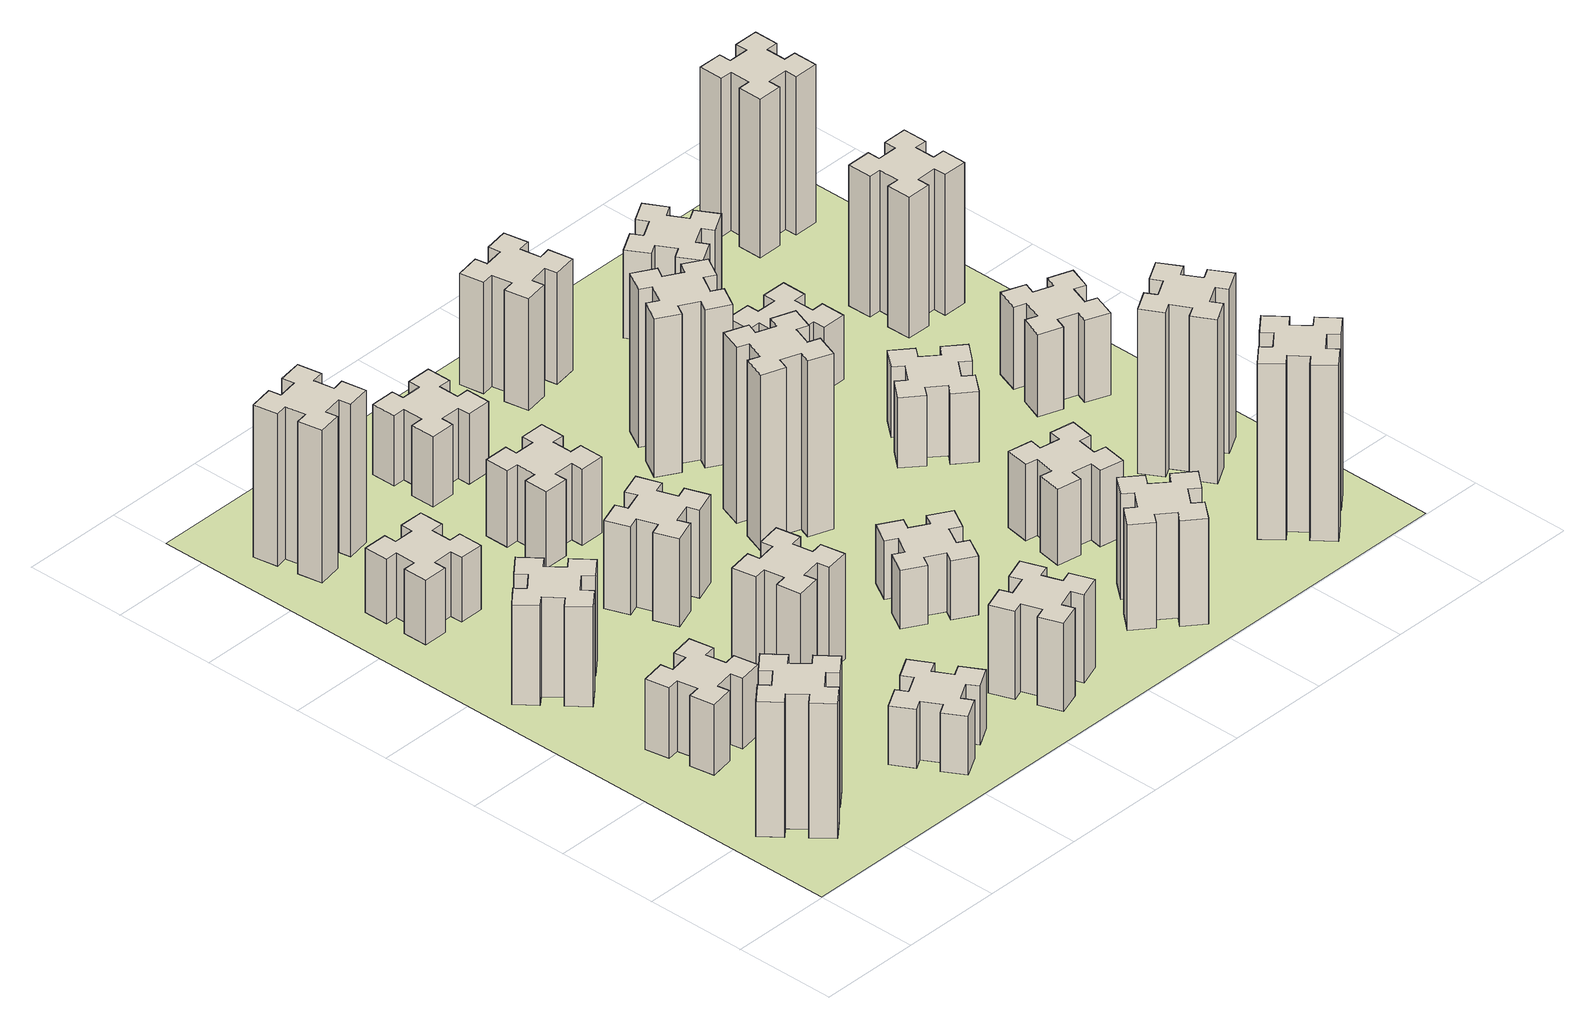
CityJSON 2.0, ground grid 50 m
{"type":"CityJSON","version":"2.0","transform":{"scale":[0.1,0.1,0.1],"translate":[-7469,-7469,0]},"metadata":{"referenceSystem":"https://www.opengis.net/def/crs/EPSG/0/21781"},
"CityObjects":{
"building1":{"type":"Building","attributes":{"class":"1000","function":"1000","usage":"1000","yearOfConstruction":2016,"roofType":"1000","measuredHeight":69,"storeysAboveGround":30,"storeysBelowGround":0},"geometry":[{"type":"Solid","lod":"1","boundaries":[[[[0,1,2,3,4,5,6,7,8,9,10,11,12,13,14,15,16,17,18,19]],[[17,16,20,21]],[[16,15,22,20]],[[15,14,23,22]],[[14,13,24,23]],[[13,12,25,24]],[[12,11,26,25]],[[11,10,27,26]],[[10,9,28,27]],[[9,8,29,28]],[[8,7,30,29]],[[7,6,31,30]],[[6,5,32,31]],[[5,4,33,32]],[[4,3,34,33]],[[3,2,35,34]],[[2,1,36,35]],[[1,0,37,36]],[[0,19,38,37]],[[19,18,39,38]],[[18,17,21,39]],[[24,25,26,27,28,29,30,31,32,33,34,35,36,37,38,39,21,20,22,23]]]]}]},
"building2":{"type":"Building","attributes":{"class":"1000","function":"1000","usage":"1000","yearOfConstruction":2016,"roofType":"1000","measuredHeight":36,"storeysAboveGround":30,"storeysBelowGround":0},"geometry":[{"type":"Solid","lod":"1","boundaries":[[[[40,41,42,43,44,45,46,47,48,49,50,51,52,53,54,55,56,57,58,59]],[[57,56,60,61]],[[56,55,62,60]],[[55,54,63,62]],[[54,53,64,63]],[[53,52,65,64]],[[52,51,66,65]],[[51,50,67,66]],[[50,49,68,67]],[[49,48,69,68]],[[48,47,70,69]],[[47,46,71,70]],[[46,45,72,71]],[[45,44,73,72]],[[44,43,74,73]],[[43,42,75,74]],[[42,41,76,75]],[[41,40,77,76]],[[40,59,78,77]],[[59,58,79,78]],[[58,57,61,79]],[[64,65,66,67,68,69,70,71,72,73,74,75,76,77,78,79,61,60,62,63]]]]}]},
"building3":{"type":"Building","attributes":{"class":"1000","function":"1000","usage":"1000","yearOfConstruction":2016,"roofType":"1000","measuredHeight":51,"storeysAboveGround":30,"storeysBelowGround":0},"geometry":[{"type":"Solid","lod":"1","boundaries":[[[[80,81,82,83,84,85,86,87,88,89,90,91,92,93,94,95,96,97,98,99]],[[97,96,100,101]],[[96,95,102,100]],[[95,94,103,102]],[[94,93,104,103]],[[93,92,105,104]],[[92,91,106,105]],[[91,90,107,106]],[[90,89,108,107]],[[89,88,109,108]],[[88,87,110,109]],[[87,86,111,110]],[[86,85,112,111]],[[85,84,113,112]],[[84,83,114,113]],[[83,82,115,114]],[[82,81,116,115]],[[81,80,117,116]],[[80,99,118,117]],[[99,98,119,118]],[[98,97,101,119]],[[104,105,106,107,108,109,110,111,112,113,114,115,116,117,118,119,101,100,102,103]]]]}]},
"building4":{"type":"Building","attributes":{"class":"1000","function":"1000","usage":"1000","yearOfConstruction":2016,"roofType":"1000","measuredHeight":33,"storeysAboveGround":30,"storeysBelowGround":0},"geometry":[{"type":"Solid","lod":"1","boundaries":[[[[120,121,122,123,124,125,126,127,128,129,130,131,132,133,134,135,136,137,138,139]],[[137,136,140,141]],[[136,135,142,140]],[[135,134,143,142]],[[134,133,144,143]],[[133,132,145,144]],[[132,131,146,145]],[[131,130,147,146]],[[130,129,148,147]],[[129,128,149,148]],[[128,127,150,149]],[[127,126,151,150]],[[126,125,152,151]],[[125,124,153,152]],[[124,123,154,153]],[[123,122,155,154]],[[122,121,156,155]],[[121,120,157,156]],[[120,139,158,157]],[[139,138,159,158]],[[138,137,141,159]],[[144,145,146,147,148,149,150,151,152,153,154,155,156,157,158,159,141,140,142,143]]]]}]},
"building5":{"type":"Building","attributes":{"class":"1000","function":"1000","usage":"1000","yearOfConstruction":2016,"roofType":"1000","measuredHeight":30,"storeysAboveGround":30,"storeysBelowGround":0},"geometry":[{"type":"Solid","lod":"1","boundaries":[[[[160,161,162,163,164,165,166,167,168,169,170,171,172,173,174,175,176,177,178,179]],[[177,176,180,181]],[[176,175,182,180]],[[175,174,183,182]],[[174,173,184,183]],[[173,172,185,184]],[[172,171,186,185]],[[171,170,187,186]],[[170,169,188,187]],[[169,168,189,188]],[[168,167,190,189]],[[167,166,191,190]],[[166,165,192,191]],[[165,164,193,192]],[[164,163,194,193]],[[163,162,195,194]],[[162,161,196,195]],[[161,160,197,196]],[[160,179,198,197]],[[179,178,199,198]],[[178,177,181,199]],[[184,185,186,187,188,189,190,191,192,193,194,195,196,197,198,199,181,180,182,183]]]]}]},
"building6":{"type":"Building","attributes":{"class":"1000","function":"1000","usage":"1000","yearOfConstruction":2016,"roofType":"1000","measuredHeight":78,"storeysAboveGround":30,"storeysBelowGround":0},"geometry":[{"type":"Solid","lod":"1","boundaries":[[[[200,201,202,203,204,205,206,207,208,209,210,211,212,213,214,215,216,217,218,219]],[[217,216,220,221]],[[216,215,222,220]],[[215,214,223,222]],[[214,213,224,223]],[[213,212,225,224]],[[212,211,226,225]],[[211,210,227,226]],[[210,209,228,227]],[[209,208,229,228]],[[208,207,230,229]],[[207,206,231,230]],[[206,205,232,231]],[[205,204,233,232]],[[204,203,234,233]],[[203,202,235,234]],[[202,201,236,235]],[[201,200,237,236]],[[200,219,238,237]],[[219,218,239,238]],[[218,217,221,239]],[[224,225,226,227,228,229,230,231,232,233,234,235,236,237,238,239,221,220,222,223]]]]}]},
"building7":{"type":"Building","attributes":{"class":"1000","function":"1000","usage":"1000","yearOfConstruction":2016,"roofType":"1000","measuredHeight":54,"storeysAboveGround":30,"storeysBelowGround":0},"geometry":[{"type":"Solid","lod":"1","boundaries":[[[[240,241,242,243,244,245,246,247,248,249,250,251,252,253,254,255,256,257,258,259]],[[257,256,260,261]],[[256,255,262,260]],[[255,254,263,262]],[[254,253,264,263]],[[253,252,265,264]],[[252,251,266,265]],[[251,250,267,266]],[[250,249,268,267]],[[249,248,269,268]],[[248,247,270,269]],[[247,246,271,270]],[[246,245,272,271]],[[245,244,273,272]],[[244,243,274,273]],[[243,242,275,274]],[[242,241,276,275]],[[241,240,277,276]],[[240,259,278,277]],[[259,258,279,278]],[[258,257,261,279]],[[264,265,266,267,268,269,270,271,272,273,274,275,276,277,278,279,261,260,262,263]]]]}]},
"building8":{"type":"Building","attributes":{"class":"1000","function":"1000","usage":"1000","yearOfConstruction":2016,"roofType":"1000","measuredHeight":45,"storeysAboveGround":30,"storeysBelowGround":0},"geometry":[{"type":"Solid","lod":"1","boundaries":[[[[280,281,282,283,284,285,286,287,288,289,290,291,292,293,294,295,296,297,298,299]],[[297,296,300,301]],[[296,295,302,300]],[[295,294,303,302]],[[294,293,304,303]],[[293,292,305,304]],[[292,291,306,305]],[[291,290,307,306]],[[290,289,308,307]],[[289,288,309,308]],[[288,287,310,309]],[[287,286,311,310]],[[286,285,312,311]],[[285,284,313,312]],[[284,283,314,313]],[[283,282,315,314]],[[282,281,316,315]],[[281,280,317,316]],[[280,299,318,317]],[[299,298,319,318]],[[298,297,301,319]],[[304,305,306,307,308,309,310,311,312,313,314,315,316,317,318,319,301,300,302,303]]]]}]},
"building9":{"type":"Building","attributes":{"class":"1000","function":"1000","usage":"1000","yearOfConstruction":2016,"roofType":"1000","measuredHeight":45,"storeysAboveGround":30,"storeysBelowGround":0},"geometry":[{"type":"Solid","lod":"1","boundaries":[[[[320,321,322,323,324,325,326,327,328,329,330,331,332,333,334,335,336,337,338,339]],[[337,336,340,341]],[[336,335,342,340]],[[335,334,343,342]],[[334,333,344,343]],[[333,332,345,344]],[[332,331,346,345]],[[331,330,347,346]],[[330,329,348,347]],[[329,328,349,348]],[[328,327,350,349]],[[327,326,351,350]],[[326,325,352,351]],[[325,324,353,352]],[[324,323,354,353]],[[323,322,355,354]],[[322,321,356,355]],[[321,320,357,356]],[[320,339,358,357]],[[339,338,359,358]],[[338,337,341,359]],[[344,345,346,347,348,349,350,351,352,353,354,355,356,357,358,359,341,340,342,343]]]]}]},
"building10":{"type":"Building","attributes":{"class":"1000","function":"1000","usage":"1000","yearOfConstruction":2016,"roofType":"1000","measuredHeight":39,"storeysAboveGround":30,"storeysBelowGround":0},"geometry":[{"type":"Solid","lod":"1","boundaries":[[[[360,361,362,363,364,365,366,367,368,369,370,371,372,373,374,375,376,377,378,379]],[[377,376,380,381]],[[376,375,382,380]],[[375,374,383,382]],[[374,373,384,383]],[[373,372,385,384]],[[372,371,386,385]],[[371,370,387,386]],[[370,369,388,387]],[[369,368,389,388]],[[368,367,390,389]],[[367,366,391,390]],[[366,365,392,391]],[[365,364,393,392]],[[364,363,394,393]],[[363,362,395,394]],[[362,361,396,395]],[[361,360,397,396]],[[360,379,398,397]],[[379,378,399,398]],[[378,377,381,399]],[[384,385,386,387,388,389,390,391,392,393,394,395,396,397,398,399,381,380,382,383]]]]}]},
"building11":{"type":"Building","attributes":{"class":"1000","function":"1000","usage":"1000","yearOfConstruction":2016,"roofType":"1000","measuredHeight":36,"storeysAboveGround":30,"storeysBelowGround":0},"geometry":[{"type":"Solid","lod":"1","boundaries":[[[[400,401,402,403,404,405,406,407,408,409,410,411,412,413,414,415,416,417,418,419]],[[417,416,420,421]],[[416,415,422,420]],[[415,414,423,422]],[[414,413,424,423]],[[413,412,425,424]],[[412,411,426,425]],[[411,410,427,426]],[[410,409,428,427]],[[409,408,429,428]],[[408,407,430,429]],[[407,406,431,430]],[[406,405,432,431]],[[405,404,433,432]],[[404,403,434,433]],[[403,402,435,434]],[[402,401,436,435]],[[401,400,437,436]],[[400,419,438,437]],[[419,418,439,438]],[[418,417,421,439]],[[424,425,426,427,428,429,430,431,432,433,434,435,436,437,438,439,421,420,422,423]]]]}]},
"building12":{"type":"Building","attributes":{"class":"1000","function":"1000","usage":"1000","yearOfConstruction":2016,"roofType":"1000","measuredHeight":30,"storeysAboveGround":30,"storeysBelowGround":0},"geometry":[{"type":"Solid","lod":"1","boundaries":[[[[440,441,442,443,444,445,446,447,448,449,450,451,452,453,454,455,456,457,458,459]],[[457,456,460,461]],[[456,455,462,460]],[[455,454,463,462]],[[454,453,464,463]],[[453,452,465,464]],[[452,451,466,465]],[[451,450,467,466]],[[450,449,468,467]],[[449,448,469,468]],[[448,447,470,469]],[[447,446,471,470]],[[446,445,472,471]],[[445,444,473,472]],[[444,443,474,473]],[[443,442,475,474]],[[442,441,476,475]],[[441,440,477,476]],[[440,459,478,477]],[[459,458,479,478]],[[458,457,461,479]],[[464,465,466,467,468,469,470,471,472,473,474,475,476,477,478,479,461,460,462,463]]]]}]},
"building13":{"type":"Building","attributes":{"class":"1000","function":"1000","usage":"1000","yearOfConstruction":2016,"roofType":"1000","measuredHeight":90,"storeysAboveGround":30,"storeysBelowGround":0},"geometry":[{"type":"Solid","lod":"1","boundaries":[[[[480,481,482,483,484,485,486,487,488,489,490,491,492,493,494,495,496,497,498,499]],[[497,496,500,501]],[[496,495,502,500]],[[495,494,503,502]],[[494,493,504,503]],[[493,492,505,504]],[[492,491,506,505]],[[491,490,507,506]],[[490,489,508,507]],[[489,488,509,508]],[[488,487,510,509]],[[487,486,511,510]],[[486,485,512,511]],[[485,484,513,512]],[[484,483,514,513]],[[483,482,515,514]],[[482,481,516,515]],[[481,480,517,516]],[[480,499,518,517]],[[499,498,519,518]],[[498,497,501,519]],[[504,505,506,507,508,509,510,511,512,513,514,515,516,517,518,519,501,500,502,503]]]]}]},
"building14":{"type":"Building","attributes":{"class":"1000","function":"1000","usage":"1000","yearOfConstruction":2016,"roofType":"1000","measuredHeight":54,"storeysAboveGround":30,"storeysBelowGround":0},"geometry":[{"type":"Solid","lod":"1","boundaries":[[[[520,521,522,523,524,525,526,527,528,529,530,531,532,533,534,535,536,537,538,539]],[[537,536,540,541]],[[536,535,542,540]],[[535,534,543,542]],[[534,533,544,543]],[[533,532,545,544]],[[532,531,546,545]],[[531,530,547,546]],[[530,529,548,547]],[[529,528,549,548]],[[528,527,550,549]],[[527,526,551,550]],[[526,525,552,551]],[[525,524,553,552]],[[524,523,554,553]],[[523,522,555,554]],[[522,521,556,555]],[[521,520,557,556]],[[520,539,558,557]],[[539,538,559,558]],[[538,537,541,559]],[[544,545,546,547,548,549,550,551,552,553,554,555,556,557,558,559,541,540,542,543]]]]}]},
"building15":{"type":"Building","attributes":{"class":"1000","function":"1000","usage":"1000","yearOfConstruction":2016,"roofType":"1000","measuredHeight":81,"storeysAboveGround":30,"storeysBelowGround":0},"geometry":[{"type":"Solid","lod":"1","boundaries":[[[[560,561,562,563,564,565,566,567,568,569,570,571,572,573,574,575,576,577,578,579]],[[577,576,580,581]],[[576,575,582,580]],[[575,574,583,582]],[[574,573,584,583]],[[573,572,585,584]],[[572,571,586,585]],[[571,570,587,586]],[[570,569,588,587]],[[569,568,589,588]],[[568,567,590,589]],[[567,566,591,590]],[[566,565,592,591]],[[565,564,593,592]],[[564,563,594,593]],[[563,562,595,594]],[[562,561,596,595]],[[561,560,597,596]],[[560,579,598,597]],[[579,578,599,598]],[[578,577,581,599]],[[584,585,586,587,588,589,590,591,592,593,594,595,596,597,598,599,581,580,582,583]]]]}]},
"building16":{"type":"Building","attributes":{"class":"1000","function":"1000","usage":"1000","yearOfConstruction":2016,"roofType":"1000","measuredHeight":57,"storeysAboveGround":30,"storeysBelowGround":0},"geometry":[{"type":"Solid","lod":"1","boundaries":[[[[600,601,602,603,604,605,606,607,608,609,610,611,612,613,614,615,616,617,618,619]],[[617,616,620,621]],[[616,615,622,620]],[[615,614,623,622]],[[614,613,624,623]],[[613,612,625,624]],[[612,611,626,625]],[[611,610,627,626]],[[610,609,628,627]],[[609,608,629,628]],[[608,607,630,629]],[[607,606,631,630]],[[606,605,632,631]],[[605,604,633,632]],[[604,603,634,633]],[[603,602,635,634]],[[602,601,636,635]],[[601,600,637,636]],[[600,619,638,637]],[[619,618,639,638]],[[618,617,621,639]],[[624,625,626,627,628,629,630,631,632,633,634,635,636,637,638,639,621,620,622,623]]]]}]},
"building17":{"type":"Building","attributes":{"class":"1000","function":"1000","usage":"1000","yearOfConstruction":2016,"roofType":"1000","measuredHeight":39,"storeysAboveGround":30,"storeysBelowGround":0},"geometry":[{"type":"Solid","lod":"1","boundaries":[[[[640,641,642,643,644,645,646,647,648,649,650,651,652,653,654,655,656,657,658,659]],[[657,656,660,661]],[[656,655,662,660]],[[655,654,663,662]],[[654,653,664,663]],[[653,652,665,664]],[[652,651,666,665]],[[651,650,667,666]],[[650,649,668,667]],[[649,648,669,668]],[[648,647,670,669]],[[647,646,671,670]],[[646,645,672,671]],[[645,644,673,672]],[[644,643,674,673]],[[643,642,675,674]],[[642,641,676,675]],[[641,640,677,676]],[[640,659,678,677]],[[659,658,679,678]],[[658,657,661,679]],[[664,665,666,667,668,669,670,671,672,673,674,675,676,677,678,679,661,660,662,663]]]]}]},
"building18":{"type":"Building","attributes":{"class":"1000","function":"1000","usage":"1000","yearOfConstruction":2016,"roofType":"1000","measuredHeight":36,"storeysAboveGround":30,"storeysBelowGround":0},"geometry":[{"type":"Solid","lod":"1","boundaries":[[[[680,681,682,683,684,685,686,687,688,689,690,691,692,693,694,695,696,697,698,699]],[[697,696,700,701]],[[696,695,702,700]],[[695,694,703,702]],[[694,693,704,703]],[[693,692,705,704]],[[692,691,706,705]],[[691,690,707,706]],[[690,689,708,707]],[[689,688,709,708]],[[688,687,710,709]],[[687,686,711,710]],[[686,685,712,711]],[[685,684,713,712]],[[684,683,714,713]],[[683,682,715,714]],[[682,681,716,715]],[[681,680,717,716]],[[680,699,718,717]],[[699,698,719,718]],[[698,697,701,719]],[[704,705,706,707,708,709,710,711,712,713,714,715,716,717,718,719,701,700,702,703]]]]}]},
"building19":{"type":"Building","attributes":{"class":"1000","function":"1000","usage":"1000","yearOfConstruction":2016,"roofType":"1000","measuredHeight":33,"storeysAboveGround":30,"storeysBelowGround":0},"geometry":[{"type":"Solid","lod":"1","boundaries":[[[[720,721,722,723,724,725,726,727,728,729,730,731,732,733,734,735,736,737,738,739]],[[737,736,740,741]],[[736,735,742,740]],[[735,734,743,742]],[[734,733,744,743]],[[733,732,745,744]],[[732,731,746,745]],[[731,730,747,746]],[[730,729,748,747]],[[729,728,749,748]],[[728,727,750,749]],[[727,726,751,750]],[[726,725,752,751]],[[725,724,753,752]],[[724,723,754,753]],[[723,722,755,754]],[[722,721,756,755]],[[721,720,757,756]],[[720,739,758,757]],[[739,738,759,758]],[[738,737,741,759]],[[744,745,746,747,748,749,750,751,752,753,754,755,756,757,758,759,741,740,742,743]]]]}]},
"building20":{"type":"Building","attributes":{"class":"1000","function":"1000","usage":"1000","yearOfConstruction":2016,"roofType":"1000","measuredHeight":90,"storeysAboveGround":30,"storeysBelowGround":0},"geometry":[{"type":"Solid","lod":"1","boundaries":[[[[760,761,762,763,764,765,766,767,768,769,770,771,772,773,774,775,776,777,778,779]],[[777,776,780,781]],[[776,775,782,780]],[[775,774,783,782]],[[774,773,784,783]],[[773,772,785,784]],[[772,771,786,785]],[[771,770,787,786]],[[770,769,788,787]],[[769,768,789,788]],[[768,767,790,789]],[[767,766,791,790]],[[766,765,792,791]],[[765,764,793,792]],[[764,763,794,793]],[[763,762,795,794]],[[762,761,796,795]],[[761,760,797,796]],[[760,779,798,797]],[[779,778,799,798]],[[778,777,781,799]],[[784,785,786,787,788,789,790,791,792,793,794,795,796,797,798,799,781,780,782,783]]]]}]},
"building21":{"type":"Building","attributes":{"class":"1000","function":"1000","usage":"1000","yearOfConstruction":2016,"roofType":"1000","measuredHeight":45,"storeysAboveGround":30,"storeysBelowGround":0},"geometry":[{"type":"Solid","lod":"1","boundaries":[[[[800,801,802,803,804,805,806,807,808,809,810,811,812,813,814,815,816,817,818,819]],[[817,816,820,821]],[[816,815,822,820]],[[815,814,823,822]],[[814,813,824,823]],[[813,812,825,824]],[[812,811,826,825]],[[811,810,827,826]],[[810,809,828,827]],[[809,808,829,828]],[[808,807,830,829]],[[807,806,831,830]],[[806,805,832,831]],[[805,804,833,832]],[[804,803,834,833]],[[803,802,835,834]],[[802,801,836,835]],[[801,800,837,836]],[[800,819,838,837]],[[819,818,839,838]],[[818,817,821,839]],[[824,825,826,827,828,829,830,831,832,833,834,835,836,837,838,839,821,820,822,823]]]]}]},
"building22":{"type":"Building","attributes":{"class":"1000","function":"1000","usage":"1000","yearOfConstruction":2016,"roofType":"1000","measuredHeight":84,"storeysAboveGround":30,"storeysBelowGround":0},"geometry":[{"type":"Solid","lod":"1","boundaries":[[[[840,841,842,843,844,845,846,847,848,849,850,851,852,853,854,855,856,857,858,859]],[[857,856,860,861]],[[856,855,862,860]],[[855,854,863,862]],[[854,853,864,863]],[[853,852,865,864]],[[852,851,866,865]],[[851,850,867,866]],[[850,849,868,867]],[[849,848,869,868]],[[848,847,870,869]],[[847,846,871,870]],[[846,845,872,871]],[[845,844,873,872]],[[844,843,874,873]],[[843,842,875,874]],[[842,841,876,875]],[[841,840,877,876]],[[840,859,878,877]],[[859,858,879,878]],[[858,857,861,879]],[[864,865,866,867,868,869,870,871,872,873,874,875,876,877,878,879,861,860,862,863]]]]}]},
"building23":{"type":"Building","attributes":{"class":"1000","function":"1000","usage":"1000","yearOfConstruction":2016,"roofType":"1000","measuredHeight":42,"storeysAboveGround":30,"storeysBelowGround":0},"geometry":[{"type":"Solid","lod":"1","boundaries":[[[[880,881,882,883,884,885,886,887,888,889,890,891,892,893,894,895,896,897,898,899]],[[897,896,900,901]],[[896,895,902,900]],[[895,894,903,902]],[[894,893,904,903]],[[893,892,905,904]],[[892,891,906,905]],[[891,890,907,906]],[[890,889,908,907]],[[889,888,909,908]],[[888,887,910,909]],[[887,886,911,910]],[[886,885,912,911]],[[885,884,913,912]],[[884,883,914,913]],[[883,882,915,914]],[[882,881,916,915]],[[881,880,917,916]],[[880,899,918,917]],[[899,898,919,918]],[[898,897,901,919]],[[904,905,906,907,908,909,910,911,912,913,914,915,916,917,918,919,901,900,902,903]]]]}]},
"building24":{"type":"Building","attributes":{"class":"1000","function":"1000","usage":"1000","yearOfConstruction":2016,"roofType":"1000","measuredHeight":72,"storeysAboveGround":30,"storeysBelowGround":0},"geometry":[{"type":"Solid","lod":"1","boundaries":[[[[920,921,922,923,924,925,926,927,928,929,930,931,932,933,934,935,936,937,938,939]],[[937,936,940,941]],[[936,935,942,940]],[[935,934,943,942]],[[934,933,944,943]],[[933,932,945,944]],[[932,931,946,945]],[[931,930,947,946]],[[930,929,948,947]],[[929,928,949,948]],[[928,927,950,949]],[[927,926,951,950]],[[926,925,952,951]],[[925,924,953,952]],[[924,923,954,953]],[[923,922,955,954]],[[922,921,956,955]],[[921,920,957,956]],[[920,939,958,957]],[[939,938,959,958]],[[938,937,941,959]],[[944,945,946,947,948,949,950,951,952,953,954,955,956,957,958,959,941,940,942,943]]]]}]},
"building25":{"type":"Building","attributes":{"class":"1000","function":"1000","usage":"1000","yearOfConstruction":2016,"roofType":"1000","measuredHeight":81,"storeysAboveGround":30,"storeysBelowGround":0},"geometry":[{"type":"Solid","lod":"1","boundaries":[[[[960,961,962,963,964,965,966,967,968,969,970,971,972,973,974,975,976,977,978,979]],[[977,976,980,981]],[[976,975,982,980]],[[975,974,983,982]],[[974,973,984,983]],[[973,972,985,984]],[[972,971,986,985]],[[971,970,987,986]],[[970,969,988,987]],[[969,968,989,988]],[[968,967,990,989]],[[967,966,991,990]],[[966,965,992,991]],[[965,964,993,992]],[[964,963,994,993]],[[963,962,995,994]],[[962,961,996,995]],[[961,960,997,996]],[[960,979,998,997]],[[979,978,999,998]],[[978,977,981,999]],[[984,985,986,987,988,989,990,991,992,993,994,995,996,997,998,999,981,980,982,983]]]]}]},
"landuse1":{"type":"LandUse","attributes":{"name":"plot1","function":"1010"},"geometry":[{"type":"MultiSurface","lod":"1","boundaries":[[[1000,1001,1002,1003]]]}]}
},
"vertices":[
[343,592,0],[266,527,0],[228,573,0],[136,496,0],[213,404,0],[259,443,0],[323,366,0],[277,328,0],[354,236,0],[446,313,0],[408,359,0],[484,423,0],[523,377,0],[615,454,0],[538,546,0],[492,508,0],[427,584,0],[473,623,0],[396,715,0],[304,638,0],[427,584,690],[473,623,690],[492,508,690],[538,546,690],[615,454,690],[523,377,690],[484,423,690],[408,359,690],[446,313,690],[354,236,690],[277,328,690],[323,366,690],[259,443,690],[213,404,690],[136,496,690],[228,573,690],[266,527,690],[343,592,690],[304,638,690],[396,715,690],
[445,998,0],[544,1016,0],[554,957,0],[672,977,0],[651,1096,0],[592,1085,0],[575,1184,0],[634,1194,0],[613,1312,0],[495,1291,0],[505,1232,0],[407,1215,0],[397,1274,0],[278,1253,0],[299,1135,0],[358,1145,0],[376,1047,0],[317,1037,0],[337,918,0],[456,939,0],[376,1047,360],[317,1037,360],[358,1145,360],[299,1135,360],[278,1253,360],[397,1274,360],[407,1215,360],[505,1232,360],[495,1291,360],[613,1312,360],[634,1194,360],[575,1184,360],[592,1085,360],[651,1096,360],[672,977,360],[554,957,360],[544,1016,360],[445,998,360],[456,939,360],[337,918,360],
[492,1888,0],[427,1964,0],[473,2003,0],[396,2095,0],[304,2018,0],[343,1972,0],[266,1907,0],[228,1953,0],[136,1876,0],[213,1784,0],[259,1823,0],[323,1746,0],[277,1708,0],[354,1616,0],[446,1693,0],[408,1739,0],[484,1803,0],[523,1757,0],[615,1834,0],[538,1926,0],[484,1803,510],[523,1757,510],[408,1739,510],[446,1693,510],[354,1616,510],[277,1708,510],[323,1746,510],[259,1823,510],[213,1784,510],[136,1876,510],[228,1953,510],[266,1907,510],[343,1972,510],[304,2018,510],[396,2095,510],[473,2003,510],[427,1964,510],[492,1888,510],[538,1926,510],[615,1834,510],
[485,2545,0],[485,2645,0],[545,2645,0],[545,2765,0],[425,2765,0],[425,2705,0],[325,2705,0],[325,2765,0],[205,2765,0],[205,2645,0],[265,2645,0],[265,2545,0],[205,2545,0],[205,2425,0],[325,2425,0],[325,2485,0],[425,2485,0],[425,2425,0],[545,2425,0],[545,2545,0],[425,2485,330],[425,2425,330],[325,2485,330],[325,2425,330],[205,2425,330],[205,2545,330],[265,2545,330],[265,2645,330],[205,2645,330],[205,2765,330],[325,2765,330],[325,2705,330],[425,2705,330],[425,2765,330],[545,2765,330],[545,2645,330],[485,2645,330],[485,2545,330],[545,2545,330],[545,2425,330],
[1104,496,0],[1017,446,0],[987,498,0],[883,438,0],[943,334,0],[995,364,0],[1045,277,0],[993,247,0],[1053,143,0],[1157,203,0],[1127,255,0],[1214,305,0],[1244,253,0],[1348,313,0],[1288,417,0],[1236,387,0],[1186,474,0],[1238,504,0],[1178,608,0],[1074,548,0],[1186,474,300],[1238,504,300],[1236,387,300],[1288,417,300],[1348,313,300],[1244,253,300],[1214,305,300],[1127,255,300],[1157,203,300],[1053,143,300],[993,247,300],[1045,277,300],[995,364,300],[943,334,300],[883,438,300],[987,498,300],[1017,446,300],[1104,496,300],[1074,548,300],[1178,608,300],
[492,3205,0],[475,3304,0],[534,3314,0],[513,3432,0],[395,3411,0],[405,3352,0],[307,3335,0],[297,3394,0],[178,3373,0],[199,3255,0],[258,3265,0],[276,3167,0],[217,3157,0],[237,3038,0],[356,3059,0],[345,3118,0],[444,3136,0],[454,3077,0],[572,3097,0],[551,3216,0],[444,3136,780],[454,3077,780],[345,3118,780],[356,3059,780],[237,3038,780],[217,3157,780],[276,3167,780],[258,3265,780],[199,3255,780],[178,3373,780],[297,3394,780],[307,3335,780],[405,3352,780],[395,3411,780],[513,3432,780],[534,3314,780],[475,3304,780],[492,3205,780],[551,3216,780],[572,3097,780],
[1232,1185,0],[1215,1284,0],[1274,1294,0],[1253,1412,0],[1135,1391,0],[1145,1332,0],[1047,1315,0],[1037,1374,0],[918,1353,0],[939,1235,0],[998,1245,0],[1016,1147,0],[957,1137,0],[977,1018,0],[1096,1039,0],[1085,1098,0],[1184,1116,0],[1194,1057,0],[1312,1077,0],[1291,1196,0],[1184,1116,540],[1194,1057,540],[1085,1098,540],[1096,1039,540],[977,1018,540],[957,1137,540],[1016,1147,540],[998,1245,540],[939,1235,540],[918,1353,540],[1037,1374,540],[1047,1315,540],[1145,1332,540],[1135,1391,540],[1253,1412,540],[1274,1294,540],[1215,1284,540],[1232,1185,540],[1291,1196,540],[1312,1077,540],
[995,1965,0],[1029,1871,0],[973,1850,0],[1014,1737,0],[1127,1779,0],[1106,1835,0],[1200,1869,0],[1220,1813,0],[1333,1854,0],[1292,1967,0],[1236,1946,0],[1202,2040,0],[1258,2060,0],[1217,2173,0],[1104,2132,0],[1125,2076,0],[1031,2042,0],[1010,2098,0],[897,2057,0],[939,1944,0],[1031,2042,450],[1010,2098,450],[1125,2076,450],[1104,2132,450],[1217,2173,450],[1258,2060,450],[1202,2040,450],[1236,1946,450],[1292,1967,450],[1333,1854,450],[1220,1813,450],[1200,1869,450],[1106,1835,450],[1127,1779,450],[1014,1737,450],[973,1850,450],[1029,1871,450],[995,1965,450],[939,1944,450],[897,2057,450],
[1876,366,0],[1842,460,0],[1898,480,0],[1857,593,0],[1744,552,0],[1765,496,0],[1671,462,0],[1650,518,0],[1537,477,0],[1579,364,0],[1635,385,0],[1669,291,0],[1613,270,0],[1654,157,0],[1767,199,0],[1746,255,0],[1840,289,0],[1860,233,0],[1973,274,0],[1932,387,0],[1840,289,450],[1860,233,450],[1746,255,450],[1767,199,450],[1654,157,450],[1613,270,450],[1669,291,450],[1635,385,450],[1579,364,450],[1537,477,450],[1650,518,450],[1671,462,450],[1765,496,450],[1744,552,450],[1857,593,450],[1898,480,450],[1842,460,450],[1876,366,450],[1932,387,450],[1973,274,450],
[1005,2645,0],[1005,2545,0],[945,2545,0],[945,2425,0],[1065,2425,0],[1065,2485,0],[1165,2485,0],[1165,2425,0],[1285,2425,0],[1285,2545,0],[1225,2545,0],[1225,2645,0],[1285,2645,0],[1285,2765,0],[1165,2765,0],[1165,2705,0],[1065,2705,0],[1065,2765,0],[945,2765,0],[945,2645,0],[1065,2705,390],[1065,2765,390],[1165,2705,390],[1165,2765,390],[1285,2765,390],[1285,2645,390],[1225,2645,390],[1225,2545,390],[1285,2545,390],[1285,2425,390],[1165,2425,390],[1165,2485,390],[1065,2485,390],[1065,2425,390],[945,2425,390],[945,2545,390],[1005,2545,390],[1005,2645,390],[945,2645,390],[945,2765,390],
[1225,3185,0],[1225,3285,0],[1285,3285,0],[1285,3405,0],[1165,3405,0],[1165,3345,0],[1065,3345,0],[1065,3405,0],[945,3405,0],[945,3285,0],[1005,3285,0],[1005,3185,0],[945,3185,0],[945,3065,0],[1065,3065,0],[1065,3125,0],[1165,3125,0],[1165,3065,0],[1285,3065,0],[1285,3185,0],[1165,3125,360],[1165,3065,360],[1065,3125,360],[1065,3065,360],[945,3065,360],[945,3185,360],[1005,3185,360],[1005,3285,360],[945,3285,360],[945,3405,360],[1065,3405,360],[1065,3345,360],[1165,3345,360],[1165,3405,360],[1285,3405,360],[1285,3285,360],[1225,3285,360],[1225,3185,360],[1285,3185,360],[1285,3065,360],
[1757,1045,0],[1844,995,0],[1814,943,0],[1918,883,0],[1978,987,0],[1926,1017,0],[1976,1104,0],[2028,1074,0],[2088,1178,0],[1984,1238,0],[1954,1186,0],[1867,1236,0],[1897,1288,0],[1793,1348,0],[1733,1244,0],[1785,1214,0],[1735,1127,0],[1683,1157,0],[1623,1053,0],[1727,993,0],[1735,1127,300],[1683,1157,300],[1785,1214,300],[1733,1244,300],[1793,1348,300],[1897,1288,300],[1867,1236,300],[1954,1186,300],[1984,1238,300],[2088,1178,300],[2028,1074,300],[1976,1104,300],[1926,1017,300],[1978,987,300],[1918,883,300],[1814,943,300],[1844,995,300],[1757,1045,300],[1727,993,300],[1623,1053,300],
[1940,2042,0],[1846,2076,0],[1867,2132,0],[1754,2173,0],[1713,2060,0],[1769,2040,0],[1735,1946,0],[1679,1967,0],[1637,1854,0],[1750,1813,0],[1771,1869,0],[1865,1835,0],[1844,1779,0],[1957,1737,0],[1998,1850,0],[1942,1871,0],[1976,1965,0],[2032,1944,0],[2073,2057,0],[1960,2098,0],[1976,1965,900],[2032,1944,900],[1942,1871,900],[1998,1850,900],[1957,1737,900],[1844,1779,900],[1865,1835,900],[1771,1869,900],[1750,1813,900],[1637,1854,900],[1679,1967,900],[1735,1946,900],[1769,2040,900],[1713,2060,900],[1754,2173,900],[1867,2132,900],[1846,2076,900],[1940,2042,900],[1960,2098,900],[2073,2057,900],
[2604,427,0],[2528,492,0],[2566,538,0],[2474,615,0],[2397,523,0],[2443,484,0],[2379,408,0],[2333,446,0],[2256,354,0],[2348,277,0],[2386,323,0],[2463,259,0],[2424,213,0],[2516,136,0],[2593,228,0],[2547,266,0],[2612,343,0],[2658,304,0],[2735,396,0],[2643,473,0],[2612,343,540],[2658,304,540],[2547,266,540],[2593,228,540],[2516,136,540],[2424,213,540],[2463,259,540],[2386,323,540],[2348,277,540],[2256,354,540],[2333,446,540],[2379,408,540],[2443,484,540],[2397,523,540],[2474,615,540],[2566,538,540],[2528,492,540],[2604,427,540],[2643,473,540],[2735,396,540],
[2054,2666,0],[1967,2716,0],[1997,2768,0],[1893,2828,0],[1833,2724,0],[1885,2694,0],[1835,2607,0],[1783,2637,0],[1723,2533,0],[1827,2473,0],[1857,2525,0],[1944,2475,0],[1914,2423,0],[2018,2363,0],[2078,2467,0],[2026,2497,0],[2076,2584,0],[2128,2554,0],[2188,2658,0],[2084,2718,0],[2076,2584,810],[2128,2554,810],[2026,2497,810],[2078,2467,810],[2018,2363,810],[1914,2423,810],[1944,2475,810],[1857,2525,810],[1827,2473,810],[1723,2533,810],[1783,2637,810],[1835,2607,810],[1885,2694,810],[1833,2724,810],[1893,2828,810],[1997,2768,810],[1967,2716,810],[2054,2666,810],[2084,2718,810],[2188,2658,810],
[1738,3465,0],[1756,3367,0],[1697,3357,0],[1717,3238,0],[1836,3259,0],[1825,3318,0],[1924,3336,0],[1934,3277,0],[2052,3297,0],[2031,3416,0],[1972,3405,0],[1955,3504,0],[2014,3514,0],[1993,3632,0],[1875,3611,0],[1885,3552,0],[1787,3535,0],[1777,3594,0],[1658,3573,0],[1679,3455,0],[1787,3535,570],[1777,3594,570],[1885,3552,570],[1875,3611,570],[1993,3632,570],[2014,3514,570],[1955,3504,570],[1972,3405,570],[2031,3416,570],[2052,3297,570],[1934,3277,570],[1924,3336,570],[1825,3318,570],[1836,3259,570],[1717,3238,570],[1697,3357,570],[1756,3367,570],[1738,3465,570],[1679,3455,570],[1658,3573,570],
[2496,1084,0],[2478,985,0],[2419,996,0],[2398,877,0],[2517,857,0],[2527,916,0],[2625,898,0],[2615,839,0],[2733,818,0],[2754,937,0],[2695,947,0],[2712,1045,0],[2771,1035,0],[2792,1153,0],[2674,1174,0],[2664,1115,0],[2565,1132,0],[2576,1191,0],[2457,1212,0],[2437,1094,0],[2565,1132,390],[2576,1191,390],[2664,1115,390],[2674,1174,390],[2792,1153,390],[2771,1035,390],[2712,1045,390],[2695,947,390],[2754,937,390],[2733,818,390],[2615,839,390],[2625,898,390],[2527,916,390],[2517,857,390],[2398,877,390],[2419,996,390],[2478,985,390],[2496,1084,390],[2437,1094,390],[2457,1212,390],
[2747,1746,0],[2812,1823,0],[2858,1784,0],[2935,1876,0],[2843,1953,0],[2804,1907,0],[2728,1972,0],[2766,2018,0],[2674,2095,0],[2597,2003,0],[2643,1964,0],[2579,1888,0],[2533,1926,0],[2456,1834,0],[2548,1757,0],[2586,1803,0],[2663,1739,0],[2624,1693,0],[2716,1616,0],[2793,1708,0],[2663,1739,360],[2624,1693,360],[2586,1803,360],[2548,1757,360],[2456,1834,360],[2533,1926,360],[2579,1888,360],[2643,1964,360],[2597,2003,360],[2674,2095,360],[2766,2018,360],[2728,1972,360],[2804,1907,360],[2843,1953,360],[2935,1876,360],[2858,1784,360],[2812,1823,360],[2747,1746,360],[2793,1708,360],[2716,1616,360],
[2545,2485,0],[2645,2485,0],[2645,2425,0],[2765,2425,0],[2765,2545,0],[2705,2545,0],[2705,2645,0],[2765,2645,0],[2765,2765,0],[2645,2765,0],[2645,2705,0],[2545,2705,0],[2545,2765,0],[2425,2765,0],[2425,2645,0],[2485,2645,0],[2485,2545,0],[2425,2545,0],[2425,2425,0],[2545,2425,0],[2485,2545,330],[2425,2545,330],[2485,2645,330],[2425,2645,330],[2425,2765,330],[2545,2765,330],[2545,2705,330],[2645,2705,330],[2645,2765,330],[2765,2765,330],[2765,2645,330],[2705,2645,330],[2705,2545,330],[2765,2545,330],[2765,2425,330],[2645,2425,330],[2645,2485,330],[2545,2485,330],[2545,2425,330],[2425,2425,330],
[3368,259,0],[3444,323,0],[3483,277,0],[3575,354,0],[3498,446,0],[3452,408,0],[3387,484,0],[3433,523,0],[3356,615,0],[3264,538,0],[3303,492,0],[3226,427,0],[3188,473,0],[3096,396,0],[3173,304,0],[3219,343,0],[3283,266,0],[3237,228,0],[3314,136,0],[3406,213,0],[3283,266,900],[3237,228,900],[3219,343,900],[3173,304,900],[3096,396,900],[3188,473,900],[3226,427,900],[3303,492,900],[3264,538,900],[3356,615,900],[3433,523,900],[3387,484,900],[3452,408,900],[3498,446,900],[3575,354,900],[3483,277,900],[3444,323,900],[3368,259,900],[3406,213,900],[3314,136,900],
[2716,3247,0],[2666,3334,0],[2718,3364,0],[2658,3468,0],[2554,3408,0],[2584,3356,0],[2497,3306,0],[2467,3358,0],[2363,3298,0],[2423,3194,0],[2475,3224,0],[2525,3137,0],[2473,3107,0],[2533,3003,0],[2637,3063,0],[2607,3115,0],[2694,3165,0],[2724,3113,0],[2828,3173,0],[2768,3277,0],[2694,3165,450],[2724,3113,450],[2607,3115,450],[2637,3063,450],[2533,3003,450],[2473,3107,450],[2525,3137,450],[2475,3224,450],[2423,3194,450],[2363,3298,450],[2467,3358,450],[2497,3306,450],[2584,3356,450],[2554,3408,450],[2658,3468,450],[2718,3364,450],[2666,3334,450],[2716,3247,450],[2768,3277,450],[2828,3173,450],
[3215,1004,0],[3265,917,0],[3213,887,0],[3273,783,0],[3377,843,0],[3347,895,0],[3434,945,0],[3464,893,0],[3568,953,0],[3508,1057,0],[3456,1027,0],[3406,1114,0],[3458,1144,0],[3398,1248,0],[3294,1188,0],[3324,1136,0],[3237,1086,0],[3207,1138,0],[3103,1078,0],[3163,974,0],[3237,1086,840],[3207,1138,840],[3324,1136,840],[3294,1188,840],[3398,1248,840],[3458,1144,840],[3406,1114,840],[3456,1027,840],[3508,1057,840],[3568,953,840],[3464,893,840],[3434,945,840],[3347,895,840],[3377,843,840],[3273,783,840],[3213,887,840],[3265,917,840],[3215,1004,840],[3163,974,840],[3103,1078,840],
[3420,1842,0],[3326,1876,0],[3347,1932,0],[3234,1973,0],[3193,1860,0],[3249,1840,0],[3215,1746,0],[3159,1767,0],[3117,1654,0],[3230,1613,0],[3251,1669,0],[3345,1635,0],[3324,1579,0],[3437,1537,0],[3478,1650,0],[3422,1671,0],[3456,1765,0],[3512,1744,0],[3553,1857,0],[3440,1898,0],[3456,1765,420],[3512,1744,420],[3422,1671,420],[3478,1650,420],[3437,1537,420],[3324,1579,420],[3345,1635,420],[3251,1669,420],[3230,1613,420],[3117,1654,420],[3159,1767,420],[3215,1746,420],[3249,1840,420],[3193,1860,420],[3234,1973,420],[3347,1932,420],[3326,1876,420],[3420,1842,420],[3440,1898,420],[3553,1857,420],
[3385,2705,0],[3285,2705,0],[3285,2765,0],[3165,2765,0],[3165,2645,0],[3225,2645,0],[3225,2545,0],[3165,2545,0],[3165,2425,0],[3285,2425,0],[3285,2485,0],[3385,2485,0],[3385,2425,0],[3505,2425,0],[3505,2545,0],[3445,2545,0],[3445,2645,0],[3505,2645,0],[3505,2765,0],[3385,2765,0],[3445,2645,720],[3505,2645,720],[3445,2545,720],[3505,2545,720],[3505,2425,720],[3385,2425,720],[3385,2485,720],[3285,2485,720],[3285,2425,720],[3165,2425,720],[3165,2545,720],[3225,2545,720],[3225,2645,720],[3165,2645,720],[3165,2765,720],[3285,2765,720],[3285,2705,720],[3385,2705,720],[3385,2765,720],[3505,2765,720],
[3285,3325,0],[3385,3325,0],[3385,3265,0],[3505,3265,0],[3505,3385,0],[3445,3385,0],[3445,3485,0],[3505,3485,0],[3505,3605,0],[3385,3605,0],[3385,3545,0],[3285,3545,0],[3285,3605,0],[3165,3605,0],[3165,3485,0],[3225,3485,0],[3225,3385,0],[3165,3385,0],[3165,3265,0],[3285,3265,0],[3225,3385,810],[3165,3385,810],[3225,3485,810],[3165,3485,810],[3165,3605,810],[3285,3605,810],[3285,3545,810],[3385,3545,810],[3385,3605,810],[3505,3605,810],[3505,3485,810],[3445,3485,810],[3445,3385,810],[3505,3385,810],[3505,3265,810],[3385,3265,810],[3385,3325,810],[3285,3325,810],[3285,3265,810],[3165,3265,810],
[5,3705,0],[3705,3705,0],[3705,5,0],[5,5,0]
]}
